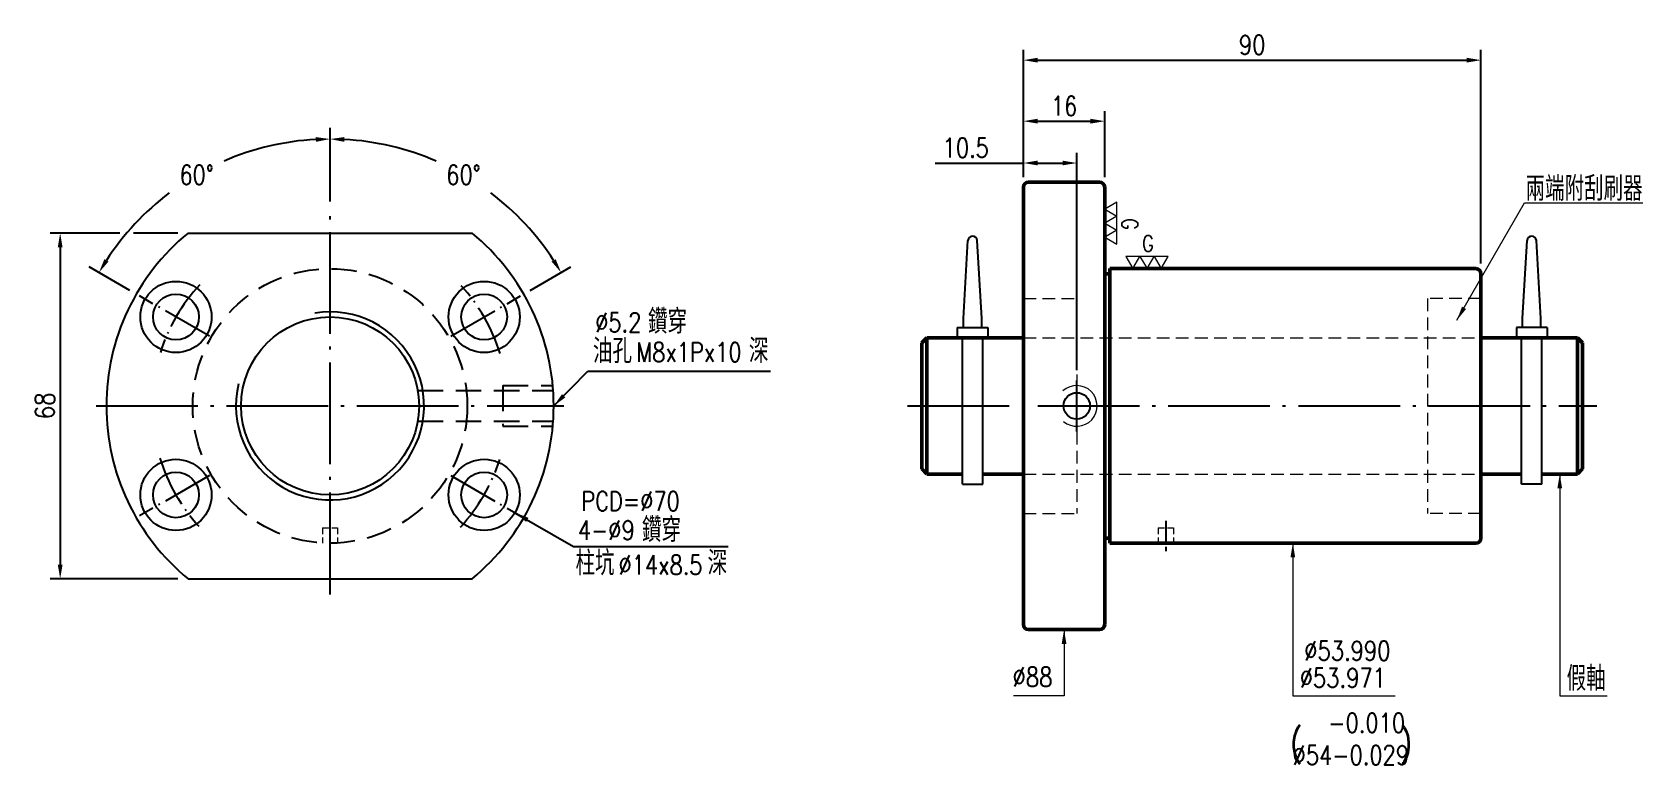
# Model space of a CAD drawing. Header units: millimetres. Extents: x 2242 to 2559, y 352 to 496.
import ezdxf
from ezdxf.enums import TextEntityAlignment as Align

# ---------------------------------------------------------------- set-up
doc = ezdxf.new("R2010")
doc.units = ezdxf.units.MM
doc.header["$LTSCALE"] = 10
for name, pattern in [('C', [2.5625, 2, -0.25, 0.0625, -0.25]), ('CENTER', [2, 1.25, -0.25, 0.25, -0.25]), ('H', [0.75, 0.5, -0.25]), ('HIDDEN', [0.375, 0.25, -0.125])]:
    doc.linetypes.add(name, pattern=pattern)
doc.layers.get('0').update_dxf_attribs({"linetype": 'CONTINUOUS'})
doc.layers.get('DEFPOINTS').update_dxf_attribs({"linetype": 'CONTINUOUS'})
for name, color, linetype, lineweight in [('03', 6, 'CONTINUOUS', 15), ('05', 5, 'HIDDEN', 9), ('3', 4, 'CONTINUOUS', 15), ('AM_0', 7, 'CONTINUOUS', 50)]:
    doc.layers.add(name, color=color, linetype=linetype, lineweight=lineweight)
for name, color, linetype in [('C', 5, 'C'), ('cen', 1, 'CENTER'), ('H', 2, 'H'), ('L1', 4, 'CONTINUOUS')]:
    doc.layers.add(name, color=color, linetype=linetype)
doc.styles.add('SIMPLEX', font='SIMPLEX.shx', dxfattribs={"width": 0.8, "height": 3.8, "bigfont": 'chineset.shx'})
doc.dimstyles.new('STANDARD$0', dxfattribs={"dimscale": 0, "dimtxt": 3.8, "dimasz": 2.8, "dimexe": 2, "dimexo": 2, "dimgap": 1.7, "dimtad": 1, "dimdec": 3, "dimrnd": 0.0005, "dimdsep": 46, "dimtxsty": 'SIMPLEX', "dimcen": 0.09, "dimclrd": 6, "dimclre": 6, "dimclrt": 3, "dimadec": 1, "dimazin": 2, "dimtp": -0.1, "dimtm": 0.2, "dimtfac": 1, "dimtdec": 3, "dimtmove": 2, "dimatfit": 3, "dimfxl": 0, "dimtvp": 0.790698, "dimarcsym": 0})
doc.dimstyles.new('STANDARD$2', dxfattribs={"dimscale": 0, "dimtxt": 3.8, "dimasz": 2.8, "dimexe": 2.2, "dimexo": 2.2, "dimgap": 2.2, "dimtad": 0, "dimtih": 1, "dimtoh": 1, "dimdec": 3, "dimrnd": 0.0005, "dimdsep": 46, "dimtxsty": 'SIMPLEX', "dimcen": 0.09, "dimclrd": 6, "dimclre": 6, "dimclrt": 3, "dimadec": 1, "dimazin": 2, "dimtp": -0.1, "dimtm": 0.2, "dimtfac": 1, "dimtdec": 3, "dimtmove": 2, "dimatfit": 3, "dimfxl": 0, "dimtvp": 0.790698, "dimlwd": -1, "dimlwe": -1, "dimarcsym": 0})
doc.dimstyles.new('STANDARD$7', dxfattribs={"dimscale": 0, "dimtxt": 3.8, "dimasz": 2.8, "dimexe": 1.2, "dimexo": 1.2, "dimgap": 1.2, "dimtad": 1, "dimdec": 3, "dimrnd": 0.0005, "dimdsep": 46, "dimtxsty": 'SIMPLEX', "dimcen": 0.09, "dimclrd": 6, "dimclre": 6, "dimclrt": 3, "dimadec": 1, "dimazin": 2, "dimtp": -0.1, "dimtm": 0.2, "dimtfac": 1, "dimtdec": 3, "dimtmove": 2, "dimatfit": 3, "dimfxl": 0, "dimtvp": 0.790698, "dimlwd": -1, "dimlwe": -1, "dimarcsym": 0})

# ---------------------------------------------------------------- blocks, each defined once
blk = doc.blocks.new('*D45')
at = {"layer": '03', "color": 6, "lineweight": -2}
for p, q in [((2437.12, 467.23), (2437.12, 492.23)), ((2527.12, 450.23), (2527.12, 492.23)), ((2439.92, 490.23), (2524.32, 490.23))]:
    blk.add_line(p, q, dxfattribs=at)
at = {"layer": '03', "color": 6}
for points in [[(2439.92, 490.7), (2439.92, 489.76), (2437.12, 490.23)], [(2524.32, 490.7), (2524.32, 489.76), (2527.12, 490.23)]]:
    blk.add_solid(points, dxfattribs=at)
at = {"layer": 'DEFPOINTS', "color": 0}
for p in [(2527.12, 490.23), (2437.12, 465.23), (2527.12, 448.23)]:
    blk.add_point(p, dxfattribs=at)
at = {"layer": '03', "color": 3, "insert": (2482.12, 493.23), "char_height": 3.8, "attachment_point": 5, "style": 'SIMPLEX'}
blk.add_mtext('90', dxfattribs=at)
blk = doc.blocks.new('*D46')
at = {"layer": '03', "color": 6, "lineweight": -2}
for p, q in [((2437.12, 467.23), (2437.12, 480.23)), ((2453.12, 467.23), (2453.12, 480.23)), ((2439.92, 478.23), (2450.32, 478.23))]:
    blk.add_line(p, q, dxfattribs=at)
at = {"layer": '03', "color": 6}
for points in [[(2439.92, 478.7), (2439.92, 477.76), (2437.12, 478.23)], [(2450.32, 478.7), (2450.32, 477.76), (2453.12, 478.23)]]:
    blk.add_solid(points, dxfattribs=at)
at = {"layer": 'DEFPOINTS', "color": 0}
for p in [(2453.12, 478.23), (2437.12, 465.23), (2453.12, 465.23)]:
    blk.add_point(p, dxfattribs=at)
at = {"layer": '03', "color": 3, "insert": (2445.12, 481.23), "char_height": 3.8, "attachment_point": 5, "style": 'SIMPLEX'}
blk.add_mtext('16', dxfattribs=at)
blk = doc.blocks.new('研磨加工')
at = {"layer": '3'}
for points in [[(-0.58, 1), (-1.73, 1), (-1.15, 0)], [(0.58, 1), (-0.58, 1), (0, 0)], [(1.73, 1), (0.58, 1), (1.15, 0)]]:
    blk.add_lwpolyline(points, close=True, dxfattribs=at)
at = {"layer": '3', "style": 'SIMPLEX', "width": 0.8}
blk.add_text('G', height=1.32, dxfattribs=at).set_placement((-0.4, 2.06), align=Align.MIDDLE_LEFT)
blk = doc.blocks.new('*D56')
at = {"color": 6, "lineweight": -2}
for p, q in [((2259.42, 456.23), (2245.66, 456.23)), ((2270.81, 456.23), (2262.1, 456.23)), ((2247.66, 453.43), (2247.66, 391.03)), ((2270.81, 388.23), (2245.66, 388.23))]:
    blk.add_line(p, q, dxfattribs=at)
at = {"color": 6}
for points in [[(2247.19, 453.43), (2248.13, 453.43), (2247.66, 456.23)], [(2247.19, 391.03), (2248.13, 391.03), (2247.66, 388.23)]]:
    blk.add_solid(points, dxfattribs=at)
at = {"layer": 'DEFPOINTS', "color": 0}
for p in [(2272.81, 456.23), (2247.66, 388.23), (2272.81, 388.23)]:
    blk.add_point(p, dxfattribs=at)
at = {"color": 3, "insert": (2244.65, 422.23), "char_height": 3.8, "attachment_point": 5, "rotation": 90, "style": 'SIMPLEX'}
blk.add_mtext('68', dxfattribs=at)
blk = doc.blocks.new('*D57')
at = {"color": 6}
for p, q in [((2300.74, 462.41), (2300.74, 476.91)), ((2340.1, 444.95), (2348.09, 449.57))]:
    blk.add_line(p, q, dxfattribs=at)
for start, end in [(66.5849, 86.9426), (33.0574, 52.9429)]:
    blk.add_arc((2300.74, 422.23), 52.48, start, end, dxfattribs=at)
for points in [[(2303.53, 474.17), (2303.55, 475.1), (2300.74, 474.71)], [(2345.12, 451.1), (2344.33, 450.61), (2346.19, 448.47)]]:
    blk.add_solid(points, dxfattribs=at)
at = {"layer": 'DEFPOINTS', "color": 0}
for p in [(2300.74, 460.21), (2334.47, 462.43), (2338.2, 443.85), (2324.47, 435.93), (2300.74, 376.23)]:
    blk.add_point(p, dxfattribs=at)
at = {"color": 3, "insert": (2326.98, 467.68), "char_height": 3.8, "attachment_point": 5, "style": 'SIMPLEX'}
blk.add_mtext('60°', dxfattribs=at)
blk = doc.blocks.new('*D58')
at = {"color": 6}
for p, q in [((2300.74, 462.41), (2300.74, 476.91)), ((2261.38, 444.95), (2253.39, 449.57))]:
    blk.add_line(p, q, dxfattribs=at)
for start, end in [(93.0574, 113.4151), (127.0571, 146.9426)]:
    blk.add_arc((2300.74, 422.23), 52.48, start, end, dxfattribs=at)
for points in [[(2297.93, 475.1), (2297.96, 474.17), (2300.74, 474.71)], [(2257.16, 450.61), (2256.36, 451.1), (2255.3, 448.47)]]:
    blk.add_solid(points, dxfattribs=at)
at = {"layer": 'DEFPOINTS', "color": 0}
for p in [(2282.79, 471.54), (2300.74, 460.21), (2263.29, 443.85), (2277.01, 435.93), (2300.74, 376.23)]:
    blk.add_point(p, dxfattribs=at)
at = {"color": 3, "insert": (2274.5, 467.68), "char_height": 3.8, "attachment_point": 5, "style": 'SIMPLEX'}
blk.add_mtext('60°', dxfattribs=at)
blk = doc.blocks.new('*D59')
at = {"color": 6, "lineweight": -2}
for p, q in [((2419.74, 470), (2437.12, 470)), ((2437.12, 467.23), (2437.12, 472)), ((2439.92, 470), (2444.82, 470)), ((2447.62, 429.23), (2447.62, 472))]:
    blk.add_line(p, q, dxfattribs=at)
at = {"color": 6}
for points in [[(2439.92, 470.47), (2439.92, 469.54), (2437.12, 470)], [(2444.82, 470.47), (2444.82, 469.54), (2447.62, 470)]]:
    blk.add_solid(points, dxfattribs=at)
at = {"layer": 'DEFPOINTS', "color": 0}
for p in [(2447.62, 470), (2437.12, 465.23), (2447.62, 427.23)]:
    blk.add_point(p, dxfattribs=at)
at = {"color": 3, "insert": (2425.78, 473.01), "char_height": 3.8, "attachment_point": 5, "style": 'SIMPLEX'}
blk.add_mtext('10.5', dxfattribs=at)

msp = doc.modelspace()

# ---------------------------------------------------------------- linework, layer by layer
for p, q in [((2272.8141, 456.2293), (2328.6711, 456.2293)), ((2425.3226, 439.4293), (2426.2237, 454.7406)), ((2428.9226, 439.4293), (2428.0216, 454.7406)), ((2535.3226, 439.4293), (2536.2237, 454.7406)), ((2538.9226, 439.4293), (2538.0216, 454.7406)), ((2424.1226, 437.6293), (2430.1226, 437.6293)), ((2424.1226, 437.6293), (2424.1226, 435.6293)), ((2424.8726, 437.6293), (2429.3726, 437.6293)), ((2425.3226, 437.6293), (2425.3226, 439.4293)), ((2428.9226, 437.6293), (2428.9226, 439.4293)), ((2430.1226, 437.6293), (2430.1226, 435.6293)), ((2540.1226, 437.6293), (2534.1226, 437.6293)), ((2534.1226, 437.6293), (2534.1226, 435.6293)), ((2539.3726, 437.6293), (2534.8726, 437.6293)), ((2535.3226, 437.6293), (2535.3226, 439.4293)), ((2538.9226, 437.6293), (2538.9226, 439.4293)), ((2540.1226, 437.6293), (2540.1226, 435.6293)), ((2425.1226, 406.8293), (2425.1226, 435.6293)), ((2429.1226, 406.8293), (2429.1226, 435.6293)), ((2535.1226, 406.8293), (2535.1226, 435.6293)), ((2539.1226, 406.8293), (2539.1226, 435.6293)), ((2425.1226, 406.8293), (2429.1226, 406.8293)), ((2539.1226, 406.8293), (2535.1226, 406.8293)), ((2272.8141, 388.2293), (2328.6711, 388.2293))]:
    msp.add_line(p, q)
for centre, radius in [((2270.4317, 439.7293), 7), ((2331.0535, 439.7293), 7), ((2270.4317, 439.7293), 4.5), ((2331.0535, 439.7293), 4.5), ((2300.7426, 422.2293), 17.5), ((2447.6226, 422.2293), 2.6), ((2270.4317, 404.7293), 7), ((2270.4317, 404.7293), 4.5), ((2331.0535, 404.7293), 7), ((2331.0535, 404.7293), 4.5)]:
    msp.add_circle(centre, radius)
for centre, radius, start, end in [((2300.7426, 422.2293), 44, 129.400569, 230.599431), ((2300.7426, 422.2293), 44, 309.400569, 50.599431), ((2427.1226, 454.6973), 0.9, 2.753997, 177.246003), ((2537.1226, 454.6973), 0.9, 2.753997, 177.246003)]:
    msp.add_arc(centre, radius, start, end)
at = {"layer": '03', "color": 4}
msp.add_arc((2447.6226, 422.2293), 4, 229.816201, 132.680821, dxfattribs=at)
at = {"layer": '05'}
for p, q in [((2437.1226, 443.3793), (2447.6226, 443.3793)), ((2447.6226, 443.3793), (2447.6226, 401.0793)), ((2527.1226, 443.3793), (2516.6226, 443.3793)), ((2516.6226, 443.3793), (2516.6226, 401.0793)), ((2437.1226, 435.6293), (2527.1226, 435.6293)), ((2437.1226, 408.8293), (2527.1226, 408.8293)), ((2437.1226, 401.0793), (2447.6226, 401.0793)), ((2527.1226, 401.0793), (2516.6226, 401.0793))]:
    msp.add_line(p, q, dxfattribs=at)
at = {"layer": '05', "ltscale": 0.5}
for p, q in [((2299.2426, 398.2293), (2302.2426, 398.2293)), ((2299.2426, 398.2293), (2299.2426, 395.2293)), ((2302.2426, 398.2293), (2302.2426, 395.2293)), ((2463.6226, 398.2293), (2463.6226, 395.2293)), ((2463.6226, 398.2293), (2466.6226, 398.2293)), ((2466.6226, 398.2293), (2466.6226, 395.2293))]:
    msp.add_line(p, q, dxfattribs=at)
at = {"layer": 'AM_0'}
for p, q in [((2438.1226, 466.2293), (2452.1226, 466.2293)), ((2437.1226, 465.2293), (2437.1226, 379.2293)), ((2453.1226, 465.2293), (2453.1226, 379.2293)), ((2453.1226, 448.2293), (2454.1226, 448.2293)), ((2453.1226, 448.2293), (2453.1226, 396.2293)), ((2454.1226, 449.2293), (2526.1226, 449.2293)), ((2454.1226, 449.2293), (2454.1226, 395.2293)), ((2454.1226, 448.2293), (2454.1226, 396.2293)), ((2527.1226, 448.2293), (2527.1226, 396.2293)), ((2418.1226, 435.6293), (2417.1226, 434.6293)), ((2417.1226, 434.6293), (2417.1226, 409.8293)), ((2418.1226, 435.6293), (2437.1226, 435.6293)), ((2418.1226, 435.6293), (2418.1226, 408.8293)), ((2527.1226, 435.6293), (2546.1226, 435.6293)), ((2546.1226, 435.6293), (2546.1226, 408.8293)), ((2546.1226, 435.6293), (2547.1226, 434.6293)), ((2547.1226, 434.6293), (2547.1226, 409.8293)), ((2418.1226, 408.8293), (2417.1226, 409.8293)), ((2418.1226, 408.8293), (2425.1226, 408.8293)), ((2429.1226, 408.8293), (2437.1226, 408.8293)), ((2527.1226, 408.8293), (2535.1226, 408.8293)), ((2539.1226, 408.8293), (2546.1226, 408.8293)), ((2546.1226, 408.8293), (2547.1226, 409.8293)), ((2453.1226, 396.2293), (2454.1226, 396.2293)), ((2454.1226, 395.2293), (2526.1226, 395.2293)), ((2438.1226, 378.2293), (2452.1226, 378.2293))]:
    msp.add_line(p, q, dxfattribs=at)
for centre, start, end in [((2438.1226, 465.2293), 90, 180), ((2452.1226, 465.2293), 0, 90), ((2526.1226, 448.2293), 0, 90), ((2526.1226, 396.2293), 270, 0), ((2438.1226, 379.2293), 180, 270), ((2452.1226, 379.2293), 270, 0)]:
    msp.add_arc(centre, 1, start, end, dxfattribs=at)
at = {"layer": 'C', "color": 1}
for p, q in [((2300.7426, 385.1707), (2300.7426, 460.2085)), ((2254.7426, 422.2293), (2346.7426, 422.2293)), ((2414.3286, 422.2293), (2549.9166, 422.2293))]:
    msp.add_line(p, q, dxfattribs=at)
at = {"layer": 'C', "color": 1, "ltscale": 0.5}
for p, q in [((2277.0119, 435.9302), (2263.2872, 443.8541)), ((2324.4733, 435.9302), (2338.1979, 443.8541)), ((2277.0119, 408.5283), (2263.2872, 400.6044)), ((2324.4733, 408.5283), (2338.1979, 400.6044))]:
    msp.add_line(p, q, dxfattribs=at)
at = {"layer": 'C'}
msp.add_line((2447.6226, 417.2293), (2447.6226, 427.2293), dxfattribs=at)
at = {"layer": 'C', "color": 1, "ltscale": 0.2}
msp.add_line((2465.1226, 399.6347), (2465.1226, 393.6532), dxfattribs=at)
at = {"layer": 'C', "color": 1, "ltscale": 0.5}
for start, end in [(137.096767, 162.500337), (17.096767, 42.500337), (197.096767, 222.500337), (317.096767, 342.500337)]:
    msp.add_arc((2300.7426, 422.2293), 35, start, end, dxfattribs=at)
at = {"layer": 'cen', "color": 1, "ltscale": 0.3}
msp.add_line((2447.6226, 417.2293), (2447.6226, 427.2293), dxfattribs=at)
at = {"layer": 'H', "color": 5}
for p, q in [((2317.9835, 425.2293), (2344.6402, 425.2293)), ((2334.7426, 426.2293), (2344.5604, 426.2293)), ((2334.7426, 426.2293), (2334.7426, 418.2293)), ((2317.9835, 419.2293), (2344.6402, 419.2293)), ((2334.7426, 418.2293), (2344.5604, 418.2293))]:
    msp.add_line(p, q, dxfattribs=at)
msp.add_circle((2300.7426, 422.2293), 27, dxfattribs=at)
at = {"layer": 'L1'}
msp.add_arc((2300.7426, 422.2293), 18.5, 166.318753, 99.349334, dxfattribs=at)

# ---------------------------------------------------------------- block references
at = {"layer": '03', "xscale": 2.400000000000091, "yscale": 2.400000000000091, "zscale": 2.4, "rotation": 270}
msp.add_blockref('研磨加工', (2453.1226, 458.1802), dxfattribs=at)
at = {"layer": '03', "xscale": 2.399999999999977, "yscale": 2.400000000000006, "zscale": 2.4}
msp.add_blockref('研磨加工', (2461.4376, 449.2293), dxfattribs=at)

# ---------------------------------------------------------------- texts
at = {"layer": '03', "color": 3, "style": 'SIMPLEX', "width": 0.8}
msp.add_text('假軸', height=4.8, dxfattribs=at).set_placement((2547.8117, 368.8559), align=Align.MIDDLE)
at = {"layer": '03', "color": 3, "style": 'SIMPLEX'}
for s, insert, char_height, attachment_point in [('兩端附刮刷器', (2535.8929, 462.5585), 4.8, 7), ('%%C5.2', (2357.4398, 438.6581), 3.8, 5), ('鑽穿', (2363.2865, 436.4318), 4.8, 7), ('油孔', (2352.442, 430.6318), 4.8, 7), ('M8x1Px10', (2371.339, 432.7984), 3.8, 5), ('深', (2383.1261, 430.6699), 4.8, 7), ('PCD=%%C70', (2359.8449, 403.5063), 3.8, 5), ('4-%%C9', (2355.0802, 397.8052), 3.8, 5), ('鑽穿', (2362.0956, 395.4575), 4.8, 7), ('柱坑', (2349.0234, 388.8913), 4.8, 7), ('%%C14x8.5', (2365.7461, 390.9497), 3.8, 5), ('深', (2375.0028, 388.9385), 4.8, 7), ('%%C53.990', (2500.8427, 374.0914), 3.8, 5), ('  %%C88', (2436.8291, 368.9235), 3.8, 5), ('%%C53.971', (2499.9524, 368.751), 3.8, 5), ('   -0.010\\P%%C54-0.029', (2501.5256, 356.7161), 3.8, 5), (' (       )', (2500.2146, 355.1747), 5, 5)]:
    msp.add_mtext(s, dxfattribs=dict(at, insert=insert, char_height=char_height, attachment_point=attachment_point))

# ---------------------------------------------------------------- dimensions: what is measured, and where the dimension line sits
for base, line1, line2, picture, middle in [((2282.7942, 471.5421), ((2300.7426, 376.2293), (2300.7426, 460.2085)), ((2277.0119, 435.9302), (2263.2872, 443.8541)), '*D58', (2274.5038, 467.6762)), ((2334.4746, 462.4295), ((2324.4733, 435.9302), (2338.1979, 443.8541)), ((2300.7426, 376.2293), (2300.7426, 460.2085)), '*D57', (2326.9814, 467.6762))]:
    dim = msp.add_angular_dim_2l(base=base, line1=line1, line2=line2, dimstyle='STANDARD$2', override={"dimscale": 1})
    dim.commit()
    dim.dimension.update_dxf_attribs({"geometry": picture, "text_midpoint": middle})
dim = msp.add_linear_dim(base=(2447.6226, 470.0047), p1=(2437.1226, 465.2293), p2=(2447.6226, 427.2293), dimstyle='STANDARD$0', override={"dimscale": 1, "dimtad": 0, "dimtmove": 1})
dim.commit()
dim.dimension.update_dxf_attribs({"geometry": '*D59', "text_midpoint": (2425.7844, 468.0047), "dimtype": 160})
dim = msp.add_linear_dim(base=(2247.6586, 388.2293), p1=(2272.8141, 456.2293), p2=(2272.8141, 388.2293), angle=90, dimstyle='STANDARD$0', override={"dimscale": 1, "dimtad": 0})
dim.commit()
dim.dimension.update_dxf_attribs({"geometry": '*D56', "text_midpoint": (2244.6539, 422.2293)})
at = {"layer": '03'}
for base, p2, picture, middle in [((2527.1226, 490.2293), (2527.1226, 448.2293), '*D45', (2482.1226, 493.2339)), ((2453.1226, 478.2293), (2453.1226, 465.2293), '*D46', (2445.1226, 481.2339))]:
    dim = msp.add_linear_dim(base=base, p1=(2437.1226, 465.2293), p2=p2, dimstyle='STANDARD$0', override={"dimscale": 1, "dimtad": 0}, dxfattribs=at)
    dim.commit()
    dim.dimension.update_dxf_attribs({"geometry": picture, "text_midpoint": middle})

# ---------------------------------------------------------------- leaders
for points in [[(2344.7426, 422.2293), (2351.4574, 429.0622), (2387.3625, 429.0622)], [(2337.1156, 401.2293), (2348.6336, 394.5794), (2379.0279, 394.5794)]]:
    msp.add_leader(points, dimstyle='STANDARD$7', override={"dimscale": 1, "dimgap": 1.2, "dimtad": 0})
for points in [[(2522.3973, 439.0969), (2535.7216, 462.1753), (2558.957, 462.1753)], [(2542.6226, 408.8293), (2542.6226, 365.22), (2551.96, 365.22)], [(2490.1226, 395.2293), (2490.1226, 365.22), (2510.2358, 365.22)], [(2445.1226, 378.2293), (2445.1226, 365.22), (2435.1518, 365.22)]]:
    msp.add_leader(points, dimstyle='STANDARD$7', override={"dimscale": 1, "dimgap": 1.2, "dimtad": 0}, dxfattribs=at)

doc.saveas('drawing.dxf')
